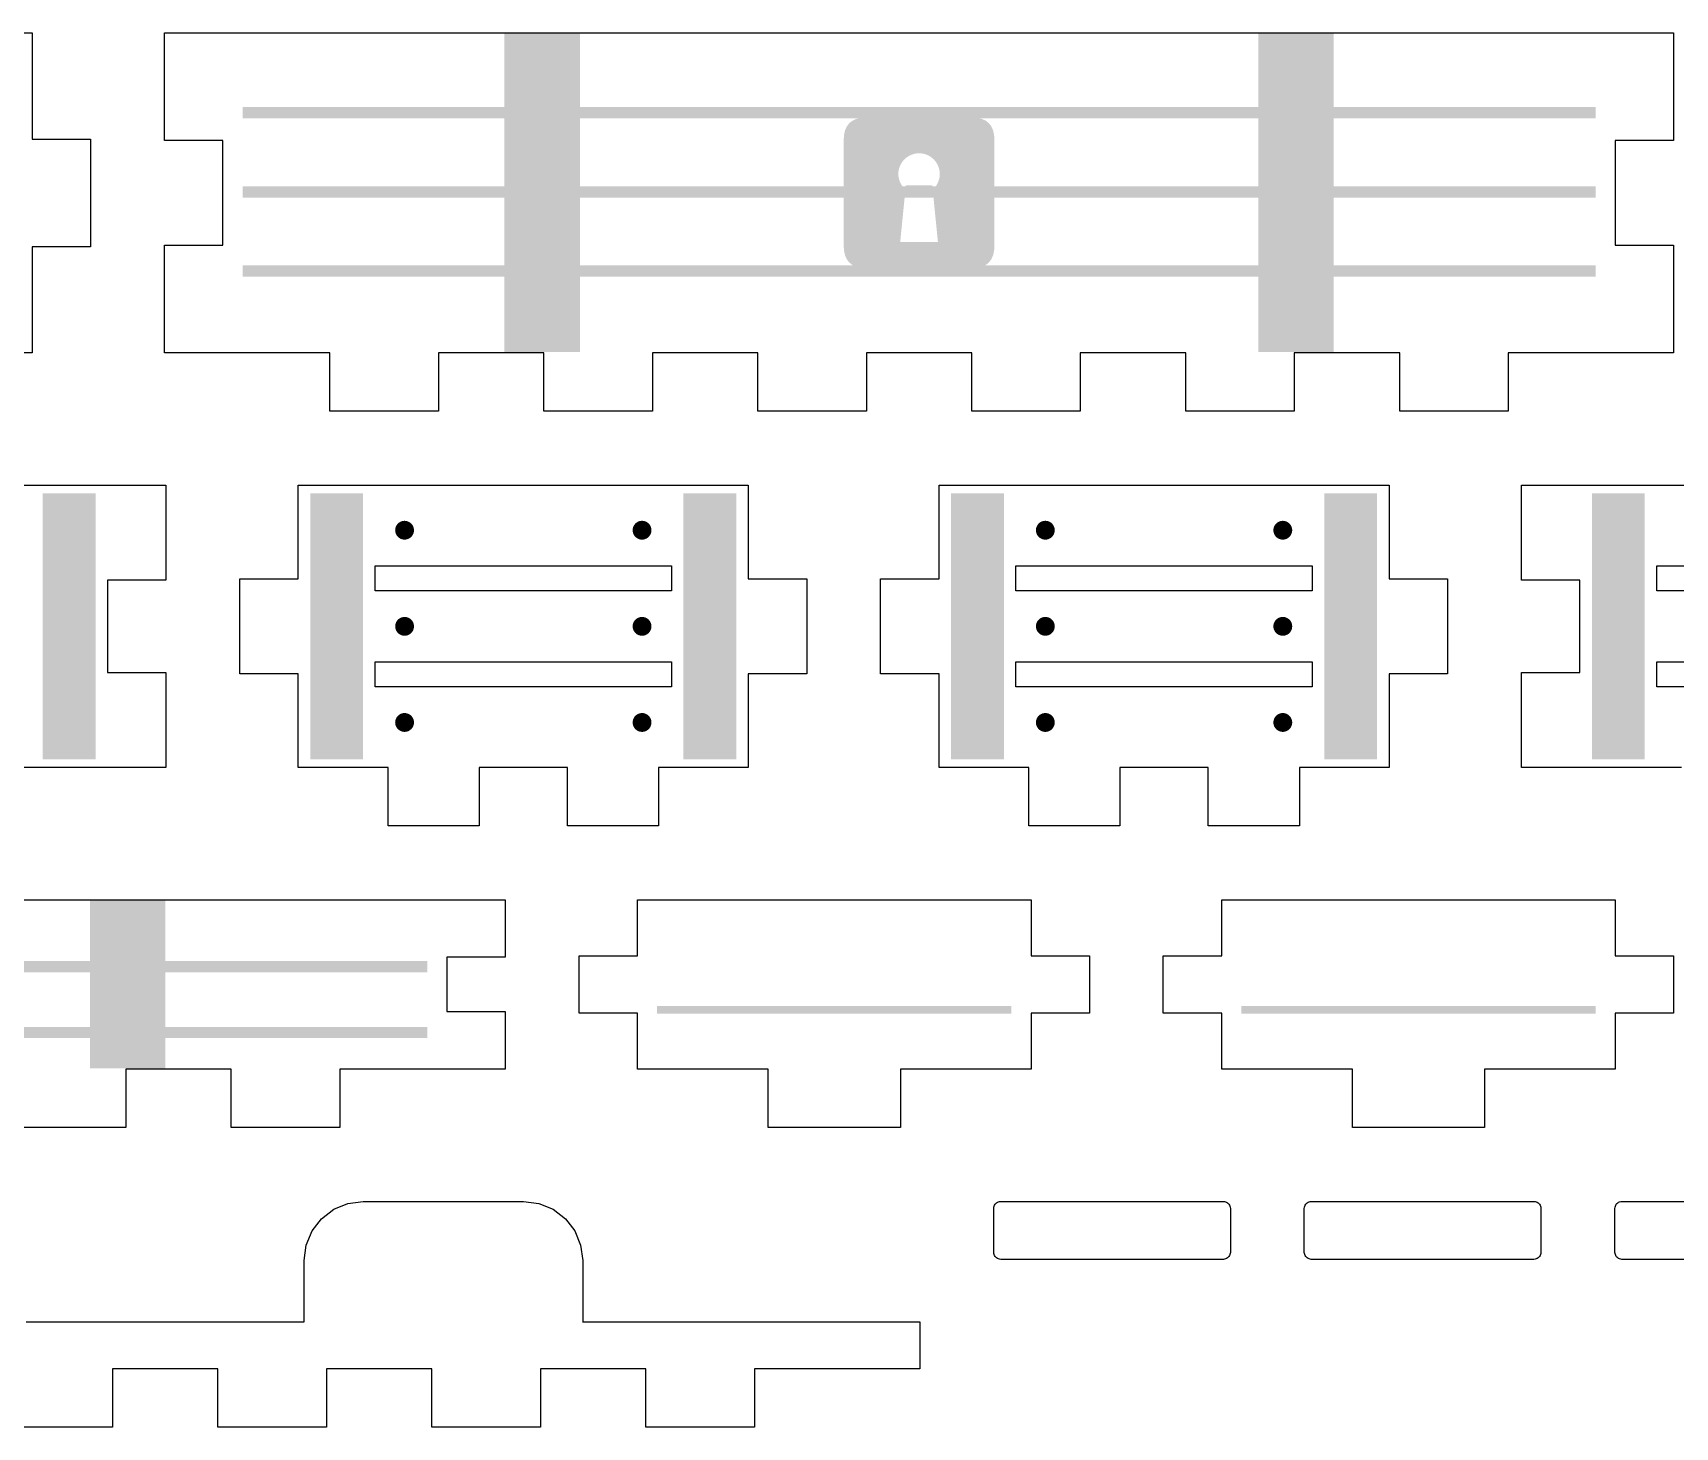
# Model space of a CAD drawing. Header units: millimetres. Extents: x 6 to 594, y 82 to 394.
# Drawn here: x 207 to 294.1, y 81.9 to 155.8 of the extents above; entities that cross this region are included whole.
import ezdxf

# ---------------------------------------------------------------- set-up
doc = ezdxf.new("R2010")
doc.units = ezdxf.units.MM
doc.layers.add('CUT', color=1, linetype='Continuous')
doc.layers.add('RASTER', color=7, linetype='Continuous')

msp = doc.modelspace()

# ---------------------------------------------------------------- hatches: boundary and pattern name
at = {"layer": 'RASTER'}
for points in [[(232, 155.8), (236, 155.8), (236, 138.9), (232, 138.9)], [(272, 155.8), (276, 155.8), (276, 138.9), (272, 138.9)], [(234.55, 152.42), (234.545, 152.348), (234.531, 152.278), (234.508, 152.21), (234.476, 152.145), (234.436, 152.085), (234.389, 152.031), (234.335, 151.984), (234.275, 151.944), (234.21, 151.912), (234.142, 151.889), (234.072, 151.875), (234, 151.87), (233.928, 151.875), (233.858, 151.889), (233.79, 151.912), (233.725, 151.944), (233.665, 151.984), (233.611, 152.031), (233.564, 152.085), (233.524, 152.145), (233.492, 152.21), (233.469, 152.278), (233.455, 152.348), (233.45, 152.42), (233.455, 152.492), (233.469, 152.562), (233.492, 152.63), (233.524, 152.695), (233.564, 152.755), (233.611, 152.809), (233.665, 152.856), (233.725, 152.896), (233.79, 152.928), (233.858, 152.951), (233.928, 152.965), (234, 152.97), (234.072, 152.965), (234.142, 152.951), (234.21, 152.928), (234.275, 152.896), (234.335, 152.856), (234.389, 152.809), (234.436, 152.755), (234.476, 152.695), (234.508, 152.63), (234.531, 152.562), (234.545, 152.492)], [(274.55, 152.42), (274.545, 152.348), (274.531, 152.278), (274.508, 152.21), (274.476, 152.145), (274.436, 152.085), (274.389, 152.031), (274.335, 151.984), (274.275, 151.944), (274.21, 151.912), (274.142, 151.889), (274.072, 151.875), (274, 151.87), (273.928, 151.875), (273.858, 151.889), (273.79, 151.912), (273.725, 151.944), (273.665, 151.984), (273.611, 152.031), (273.564, 152.085), (273.524, 152.145), (273.492, 152.21), (273.469, 152.278), (273.455, 152.348), (273.45, 152.42), (273.455, 152.492), (273.469, 152.562), (273.492, 152.63), (273.524, 152.695), (273.564, 152.755), (273.611, 152.809), (273.665, 152.856), (273.725, 152.896), (273.79, 152.928), (273.858, 152.951), (273.928, 152.965), (274, 152.97), (274.072, 152.965), (274.142, 152.951), (274.21, 152.928), (274.275, 152.896), (274.335, 152.856), (274.389, 152.809), (274.436, 152.755), (274.476, 152.695), (274.508, 152.63), (274.531, 152.562), (274.545, 152.492)], [(218.1, 151.9), (289.9, 151.9), (289.9, 151.3), (218.1, 151.3)], [(218.1, 147.7), (289.9, 147.7), (289.9, 147.1), (218.1, 147.1)], [(234.55, 147.35), (234.545, 147.278), (234.531, 147.208), (234.508, 147.14), (234.476, 147.075), (234.436, 147.015), (234.389, 146.961), (234.335, 146.914), (234.275, 146.874), (234.21, 146.842), (234.142, 146.819), (234.072, 146.805), (234, 146.8), (233.928, 146.805), (233.858, 146.819), (233.79, 146.842), (233.725, 146.874), (233.665, 146.914), (233.611, 146.961), (233.564, 147.015), (233.524, 147.075), (233.492, 147.14), (233.469, 147.208), (233.455, 147.278), (233.45, 147.35), (233.455, 147.422), (233.469, 147.492), (233.492, 147.56), (233.524, 147.625), (233.564, 147.685), (233.611, 147.739), (233.665, 147.786), (233.725, 147.826), (233.79, 147.858), (233.858, 147.881), (233.928, 147.895), (234, 147.9), (234.072, 147.895), (234.142, 147.881), (234.21, 147.858), (234.275, 147.826), (234.335, 147.786), (234.389, 147.739), (234.436, 147.685), (234.476, 147.625), (234.508, 147.56), (234.531, 147.492), (234.545, 147.422)], [(274.55, 147.35), (274.545, 147.278), (274.531, 147.208), (274.508, 147.14), (274.476, 147.075), (274.436, 147.015), (274.389, 146.961), (274.335, 146.914), (274.275, 146.874), (274.21, 146.842), (274.142, 146.819), (274.072, 146.805), (274, 146.8), (273.928, 146.805), (273.858, 146.819), (273.79, 146.842), (273.725, 146.874), (273.665, 146.914), (273.611, 146.961), (273.564, 147.015), (273.524, 147.075), (273.492, 147.14), (273.469, 147.208), (273.455, 147.278), (273.45, 147.35), (273.455, 147.422), (273.469, 147.492), (273.492, 147.56), (273.524, 147.625), (273.564, 147.685), (273.611, 147.739), (273.665, 147.786), (273.725, 147.826), (273.79, 147.858), (273.858, 147.881), (273.928, 147.895), (274, 147.9), (274.072, 147.895), (274.142, 147.881), (274.21, 147.858), (274.275, 147.826), (274.335, 147.786), (274.389, 147.739), (274.436, 147.685), (274.476, 147.625), (274.508, 147.56), (274.531, 147.492), (274.545, 147.422)], [(218.1, 143.5), (289.9, 143.5), (289.9, 142.9), (218.1, 142.9)], [(234.55, 142.28), (234.545, 142.208), (234.531, 142.138), (234.508, 142.07), (234.476, 142.005), (234.436, 141.945), (234.389, 141.891), (234.335, 141.844), (234.275, 141.804), (234.21, 141.772), (234.142, 141.749), (234.072, 141.735), (234, 141.73), (233.928, 141.735), (233.858, 141.749), (233.79, 141.772), (233.725, 141.804), (233.665, 141.844), (233.611, 141.891), (233.564, 141.945), (233.524, 142.005), (233.492, 142.07), (233.469, 142.138), (233.455, 142.208), (233.45, 142.28), (233.455, 142.352), (233.469, 142.422), (233.492, 142.49), (233.524, 142.555), (233.564, 142.615), (233.611, 142.669), (233.665, 142.716), (233.725, 142.756), (233.79, 142.788), (233.858, 142.811), (233.928, 142.825), (234, 142.83), (234.072, 142.825), (234.142, 142.811), (234.21, 142.788), (234.275, 142.756), (234.335, 142.716), (234.389, 142.669), (234.436, 142.615), (234.476, 142.555), (234.508, 142.49), (234.531, 142.422), (234.545, 142.352)], [(274.55, 142.28), (274.545, 142.208), (274.531, 142.138), (274.508, 142.07), (274.476, 142.005), (274.436, 141.945), (274.389, 141.891), (274.335, 141.844), (274.275, 141.804), (274.21, 141.772), (274.142, 141.749), (274.072, 141.735), (274, 141.73), (273.928, 141.735), (273.858, 141.749), (273.79, 141.772), (273.725, 141.804), (273.665, 141.844), (273.611, 141.891), (273.564, 141.945), (273.524, 142.005), (273.492, 142.07), (273.469, 142.138), (273.455, 142.208), (273.45, 142.28), (273.455, 142.352), (273.469, 142.422), (273.492, 142.49), (273.524, 142.555), (273.564, 142.615), (273.611, 142.669), (273.665, 142.716), (273.725, 142.756), (273.79, 142.788), (273.858, 142.811), (273.928, 142.825), (274, 142.83), (274.072, 142.825), (274.142, 142.811), (274.21, 142.788), (274.275, 142.756), (274.335, 142.716), (274.389, 142.669), (274.436, 142.615), (274.476, 142.555), (274.508, 142.49), (274.531, 142.422), (274.545, 142.352)], [(207.5, 131.4), (210.3, 131.4), (210.3, 117.3), (207.5, 117.3)], [(221.7, 131.4), (224.5, 131.4), (224.5, 117.3), (221.7, 117.3)], [(241.5, 131.4), (244.3, 131.4), (244.3, 117.3), (241.5, 117.3)], [(255.7, 131.4), (258.5, 131.4), (258.5, 117.3), (255.7, 117.3)], [(275.5, 131.4), (278.3, 131.4), (278.3, 117.3), (275.5, 117.3)], [(289.7, 131.4), (292.5, 131.4), (292.5, 117.3), (289.7, 117.3)], [(227.2, 129.45), (227.196, 129.385), (227.183, 129.321), (227.162, 129.259), (227.133, 129.2), (227.097, 129.146), (227.054, 129.096), (227.004, 129.053), (226.95, 129.017), (226.891, 128.988), (226.829, 128.967), (226.765, 128.954), (226.7, 128.95), (226.635, 128.954), (226.571, 128.967), (226.509, 128.988), (226.45, 129.017), (226.396, 129.053), (226.346, 129.096), (226.303, 129.146), (226.267, 129.2), (226.238, 129.259), (226.217, 129.321), (226.204, 129.385), (226.2, 129.45), (226.204, 129.515), (226.217, 129.579), (226.238, 129.641), (226.267, 129.7), (226.303, 129.754), (226.346, 129.804), (226.396, 129.847), (226.45, 129.883), (226.509, 129.912), (226.571, 129.933), (226.635, 129.946), (226.7, 129.95), (226.765, 129.946), (226.829, 129.933), (226.891, 129.912), (226.95, 129.883), (227.004, 129.847), (227.054, 129.804), (227.097, 129.754), (227.133, 129.7), (227.162, 129.641), (227.183, 129.579), (227.196, 129.515)], [(239.8, 129.45), (239.796, 129.385), (239.783, 129.321), (239.762, 129.259), (239.733, 129.2), (239.697, 129.146), (239.654, 129.096), (239.604, 129.053), (239.55, 129.017), (239.491, 128.988), (239.429, 128.967), (239.365, 128.954), (239.3, 128.95), (239.235, 128.954), (239.171, 128.967), (239.109, 128.988), (239.05, 129.017), (238.996, 129.053), (238.946, 129.096), (238.903, 129.146), (238.867, 129.2), (238.838, 129.259), (238.817, 129.321), (238.804, 129.385), (238.8, 129.45), (238.804, 129.515), (238.817, 129.579), (238.838, 129.641), (238.867, 129.7), (238.903, 129.754), (238.946, 129.804), (238.996, 129.847), (239.05, 129.883), (239.109, 129.912), (239.171, 129.933), (239.235, 129.946), (239.3, 129.95), (239.365, 129.946), (239.429, 129.933), (239.491, 129.912), (239.55, 129.883), (239.604, 129.847), (239.654, 129.804), (239.697, 129.754), (239.733, 129.7), (239.762, 129.641), (239.783, 129.579), (239.796, 129.515)], [(261.2, 129.45), (261.196, 129.385), (261.183, 129.321), (261.162, 129.259), (261.133, 129.2), (261.097, 129.146), (261.054, 129.096), (261.004, 129.053), (260.95, 129.017), (260.891, 128.988), (260.829, 128.967), (260.765, 128.954), (260.7, 128.95), (260.635, 128.954), (260.571, 128.967), (260.509, 128.988), (260.45, 129.017), (260.396, 129.053), (260.346, 129.096), (260.303, 129.146), (260.267, 129.2), (260.238, 129.259), (260.217, 129.321), (260.204, 129.385), (260.2, 129.45), (260.204, 129.515), (260.217, 129.579), (260.238, 129.641), (260.267, 129.7), (260.303, 129.754), (260.346, 129.804), (260.396, 129.847), (260.45, 129.883), (260.509, 129.912), (260.571, 129.933), (260.635, 129.946), (260.7, 129.95), (260.765, 129.946), (260.829, 129.933), (260.891, 129.912), (260.95, 129.883), (261.004, 129.847), (261.054, 129.804), (261.097, 129.754), (261.133, 129.7), (261.162, 129.641), (261.183, 129.579), (261.196, 129.515)], [(273.8, 129.45), (273.796, 129.385), (273.783, 129.321), (273.762, 129.259), (273.733, 129.2), (273.697, 129.146), (273.654, 129.096), (273.604, 129.053), (273.55, 129.017), (273.491, 128.988), (273.429, 128.967), (273.365, 128.954), (273.3, 128.95), (273.235, 128.954), (273.171, 128.967), (273.109, 128.988), (273.05, 129.017), (272.996, 129.053), (272.946, 129.096), (272.903, 129.146), (272.867, 129.2), (272.838, 129.259), (272.817, 129.321), (272.804, 129.385), (272.8, 129.45), (272.804, 129.515), (272.817, 129.579), (272.838, 129.641), (272.867, 129.7), (272.903, 129.754), (272.946, 129.804), (272.996, 129.847), (273.05, 129.883), (273.109, 129.912), (273.171, 129.933), (273.235, 129.946), (273.3, 129.95), (273.365, 129.946), (273.429, 129.933), (273.491, 129.912), (273.55, 129.883), (273.604, 129.847), (273.654, 129.804), (273.697, 129.754), (273.733, 129.7), (273.762, 129.641), (273.783, 129.579), (273.796, 129.515)], [(227.2, 124.35), (227.196, 124.285), (227.183, 124.221), (227.162, 124.159), (227.133, 124.1), (227.097, 124.046), (227.054, 123.996), (227.004, 123.953), (226.95, 123.917), (226.891, 123.888), (226.829, 123.867), (226.765, 123.854), (226.7, 123.85), (226.635, 123.854), (226.571, 123.867), (226.509, 123.888), (226.45, 123.917), (226.396, 123.953), (226.346, 123.996), (226.303, 124.046), (226.267, 124.1), (226.238, 124.159), (226.217, 124.221), (226.204, 124.285), (226.2, 124.35), (226.204, 124.415), (226.217, 124.479), (226.238, 124.541), (226.267, 124.6), (226.303, 124.654), (226.346, 124.704), (226.396, 124.747), (226.45, 124.783), (226.509, 124.812), (226.571, 124.833), (226.635, 124.846), (226.7, 124.85), (226.765, 124.846), (226.829, 124.833), (226.891, 124.812), (226.95, 124.783), (227.004, 124.747), (227.054, 124.704), (227.097, 124.654), (227.133, 124.6), (227.162, 124.541), (227.183, 124.479), (227.196, 124.415)], [(239.8, 124.35), (239.796, 124.285), (239.783, 124.221), (239.762, 124.159), (239.733, 124.1), (239.697, 124.046), (239.654, 123.996), (239.604, 123.953), (239.55, 123.917), (239.491, 123.888), (239.429, 123.867), (239.365, 123.854), (239.3, 123.85), (239.235, 123.854), (239.171, 123.867), (239.109, 123.888), (239.05, 123.917), (238.996, 123.953), (238.946, 123.996), (238.903, 124.046), (238.867, 124.1), (238.838, 124.159), (238.817, 124.221), (238.804, 124.285), (238.8, 124.35), (238.804, 124.415), (238.817, 124.479), (238.838, 124.541), (238.867, 124.6), (238.903, 124.654), (238.946, 124.704), (238.996, 124.747), (239.05, 124.783), (239.109, 124.812), (239.171, 124.833), (239.235, 124.846), (239.3, 124.85), (239.365, 124.846), (239.429, 124.833), (239.491, 124.812), (239.55, 124.783), (239.604, 124.747), (239.654, 124.704), (239.697, 124.654), (239.733, 124.6), (239.762, 124.541), (239.783, 124.479), (239.796, 124.415)], [(261.2, 124.35), (261.196, 124.285), (261.183, 124.221), (261.162, 124.159), (261.133, 124.1), (261.097, 124.046), (261.054, 123.996), (261.004, 123.953), (260.95, 123.917), (260.891, 123.888), (260.829, 123.867), (260.765, 123.854), (260.7, 123.85), (260.635, 123.854), (260.571, 123.867), (260.509, 123.888), (260.45, 123.917), (260.396, 123.953), (260.346, 123.996), (260.303, 124.046), (260.267, 124.1), (260.238, 124.159), (260.217, 124.221), (260.204, 124.285), (260.2, 124.35), (260.204, 124.415), (260.217, 124.479), (260.238, 124.541), (260.267, 124.6), (260.303, 124.654), (260.346, 124.704), (260.396, 124.747), (260.45, 124.783), (260.509, 124.812), (260.571, 124.833), (260.635, 124.846), (260.7, 124.85), (260.765, 124.846), (260.829, 124.833), (260.891, 124.812), (260.95, 124.783), (261.004, 124.747), (261.054, 124.704), (261.097, 124.654), (261.133, 124.6), (261.162, 124.541), (261.183, 124.479), (261.196, 124.415)], [(273.8, 124.35), (273.796, 124.285), (273.783, 124.221), (273.762, 124.159), (273.733, 124.1), (273.697, 124.046), (273.654, 123.996), (273.604, 123.953), (273.55, 123.917), (273.491, 123.888), (273.429, 123.867), (273.365, 123.854), (273.3, 123.85), (273.235, 123.854), (273.171, 123.867), (273.109, 123.888), (273.05, 123.917), (272.996, 123.953), (272.946, 123.996), (272.903, 124.046), (272.867, 124.1), (272.838, 124.159), (272.817, 124.221), (272.804, 124.285), (272.8, 124.35), (272.804, 124.415), (272.817, 124.479), (272.838, 124.541), (272.867, 124.6), (272.903, 124.654), (272.946, 124.704), (272.996, 124.747), (273.05, 124.783), (273.109, 124.812), (273.171, 124.833), (273.235, 124.846), (273.3, 124.85), (273.365, 124.846), (273.429, 124.833), (273.491, 124.812), (273.55, 124.783), (273.604, 124.747), (273.654, 124.704), (273.697, 124.654), (273.733, 124.6), (273.762, 124.541), (273.783, 124.479), (273.796, 124.415)], [(227.2, 119.25), (227.196, 119.185), (227.183, 119.121), (227.162, 119.059), (227.133, 119), (227.097, 118.946), (227.054, 118.896), (227.004, 118.853), (226.95, 118.817), (226.891, 118.788), (226.829, 118.767), (226.765, 118.754), (226.7, 118.75), (226.635, 118.754), (226.571, 118.767), (226.509, 118.788), (226.45, 118.817), (226.396, 118.853), (226.346, 118.896), (226.303, 118.946), (226.267, 119), (226.238, 119.059), (226.217, 119.121), (226.204, 119.185), (226.2, 119.25), (226.204, 119.315), (226.217, 119.379), (226.238, 119.441), (226.267, 119.5), (226.303, 119.554), (226.346, 119.604), (226.396, 119.647), (226.45, 119.683), (226.509, 119.712), (226.571, 119.733), (226.635, 119.746), (226.7, 119.75), (226.765, 119.746), (226.829, 119.733), (226.891, 119.712), (226.95, 119.683), (227.004, 119.647), (227.054, 119.604), (227.097, 119.554), (227.133, 119.5), (227.162, 119.441), (227.183, 119.379), (227.196, 119.315)], [(239.8, 119.25), (239.796, 119.185), (239.783, 119.121), (239.762, 119.059), (239.733, 119), (239.697, 118.946), (239.654, 118.896), (239.604, 118.853), (239.55, 118.817), (239.491, 118.788), (239.429, 118.767), (239.365, 118.754), (239.3, 118.75), (239.235, 118.754), (239.171, 118.767), (239.109, 118.788), (239.05, 118.817), (238.996, 118.853), (238.946, 118.896), (238.903, 118.946), (238.867, 119), (238.838, 119.059), (238.817, 119.121), (238.804, 119.185), (238.8, 119.25), (238.804, 119.315), (238.817, 119.379), (238.838, 119.441), (238.867, 119.5), (238.903, 119.554), (238.946, 119.604), (238.996, 119.647), (239.05, 119.683), (239.109, 119.712), (239.171, 119.733), (239.235, 119.746), (239.3, 119.75), (239.365, 119.746), (239.429, 119.733), (239.491, 119.712), (239.55, 119.683), (239.604, 119.647), (239.654, 119.604), (239.697, 119.554), (239.733, 119.5), (239.762, 119.441), (239.783, 119.379), (239.796, 119.315)], [(261.2, 119.25), (261.196, 119.185), (261.183, 119.121), (261.162, 119.059), (261.133, 119), (261.097, 118.946), (261.054, 118.896), (261.004, 118.853), (260.95, 118.817), (260.891, 118.788), (260.829, 118.767), (260.765, 118.754), (260.7, 118.75), (260.635, 118.754), (260.571, 118.767), (260.509, 118.788), (260.45, 118.817), (260.396, 118.853), (260.346, 118.896), (260.303, 118.946), (260.267, 119), (260.238, 119.059), (260.217, 119.121), (260.204, 119.185), (260.2, 119.25), (260.204, 119.315), (260.217, 119.379), (260.238, 119.441), (260.267, 119.5), (260.303, 119.554), (260.346, 119.604), (260.396, 119.647), (260.45, 119.683), (260.509, 119.712), (260.571, 119.733), (260.635, 119.746), (260.7, 119.75), (260.765, 119.746), (260.829, 119.733), (260.891, 119.712), (260.95, 119.683), (261.004, 119.647), (261.054, 119.604), (261.097, 119.554), (261.133, 119.5), (261.162, 119.441), (261.183, 119.379), (261.196, 119.315)], [(273.8, 119.25), (273.796, 119.185), (273.783, 119.121), (273.762, 119.059), (273.733, 119), (273.697, 118.946), (273.654, 118.896), (273.604, 118.853), (273.55, 118.817), (273.491, 118.788), (273.429, 118.767), (273.365, 118.754), (273.3, 118.75), (273.235, 118.754), (273.171, 118.767), (273.109, 118.788), (273.05, 118.817), (272.996, 118.853), (272.946, 118.896), (272.903, 118.946), (272.867, 119), (272.838, 119.059), (272.817, 119.121), (272.804, 119.185), (272.8, 119.25), (272.804, 119.315), (272.817, 119.379), (272.838, 119.441), (272.867, 119.5), (272.903, 119.554), (272.946, 119.604), (272.996, 119.647), (273.05, 119.683), (273.109, 119.712), (273.171, 119.733), (273.235, 119.746), (273.3, 119.75), (273.365, 119.746), (273.429, 119.733), (273.491, 119.712), (273.55, 119.683), (273.604, 119.647), (273.654, 119.604), (273.697, 119.554), (273.733, 119.5), (273.762, 119.441), (273.783, 119.379), (273.796, 119.315)], [(210, 109.8), (214, 109.8), (214, 100.9), (210, 100.9)], [(212.55, 108.02), (212.545, 107.948), (212.531, 107.878), (212.508, 107.81), (212.476, 107.745), (212.436, 107.685), (212.389, 107.631), (212.335, 107.584), (212.275, 107.544), (212.21, 107.512), (212.142, 107.489), (212.072, 107.475), (212, 107.47), (211.928, 107.475), (211.858, 107.489), (211.79, 107.512), (211.725, 107.544), (211.665, 107.584), (211.611, 107.631), (211.564, 107.685), (211.524, 107.745), (211.492, 107.81), (211.469, 107.878), (211.455, 107.948), (211.45, 108.02), (211.455, 108.092), (211.469, 108.162), (211.492, 108.23), (211.524, 108.295), (211.564, 108.355), (211.611, 108.409), (211.665, 108.456), (211.725, 108.496), (211.79, 108.528), (211.858, 108.551), (211.928, 108.565), (212, 108.57), (212.072, 108.565), (212.142, 108.551), (212.21, 108.528), (212.275, 108.496), (212.335, 108.456), (212.389, 108.409), (212.436, 108.355), (212.476, 108.295), (212.508, 108.23), (212.531, 108.162), (212.545, 108.092)], [(156.1, 106.6), (227.9, 106.6), (227.9, 106), (156.1, 106)], [(212.55, 105.35), (212.545, 105.278), (212.531, 105.208), (212.508, 105.14), (212.476, 105.075), (212.436, 105.015), (212.389, 104.961), (212.335, 104.914), (212.275, 104.874), (212.21, 104.842), (212.142, 104.819), (212.072, 104.805), (212, 104.8), (211.928, 104.805), (211.858, 104.819), (211.79, 104.842), (211.725, 104.874), (211.665, 104.914), (211.611, 104.961), (211.564, 105.015), (211.524, 105.075), (211.492, 105.14), (211.469, 105.208), (211.455, 105.278), (211.45, 105.35), (211.455, 105.422), (211.469, 105.492), (211.492, 105.56), (211.524, 105.625), (211.564, 105.685), (211.611, 105.739), (211.665, 105.786), (211.725, 105.826), (211.79, 105.858), (211.858, 105.881), (211.928, 105.895), (212, 105.9), (212.072, 105.895), (212.142, 105.881), (212.21, 105.858), (212.275, 105.826), (212.335, 105.786), (212.389, 105.739), (212.436, 105.685), (212.476, 105.625), (212.508, 105.56), (212.531, 105.492), (212.545, 105.422)], [(240.1, 104.2), (258.9, 104.2), (258.9, 103.8), (240.1, 103.8)], [(271.1, 104.2), (289.9, 104.2), (289.9, 103.8), (271.1, 103.8)], [(156.1, 103.1), (227.9, 103.1), (227.9, 102.5), (156.1, 102.5)], [(212.55, 102.68), (212.545, 102.608), (212.531, 102.538), (212.508, 102.47), (212.476, 102.405), (212.436, 102.345), (212.389, 102.291), (212.335, 102.244), (212.275, 102.204), (212.21, 102.172), (212.142, 102.149), (212.072, 102.135), (212, 102.13), (211.928, 102.135), (211.858, 102.149), (211.79, 102.172), (211.725, 102.204), (211.665, 102.244), (211.611, 102.291), (211.564, 102.345), (211.524, 102.405), (211.492, 102.47), (211.469, 102.538), (211.455, 102.608), (211.45, 102.68), (211.455, 102.752), (211.469, 102.822), (211.492, 102.89), (211.524, 102.955), (211.564, 103.015), (211.611, 103.069), (211.665, 103.116), (211.725, 103.156), (211.79, 103.188), (211.858, 103.211), (211.928, 103.225), (212, 103.23), (212.072, 103.225), (212.142, 103.211), (212.21, 103.188), (212.275, 103.156), (212.335, 103.116), (212.389, 103.069), (212.436, 103.015), (212.476, 102.955), (212.508, 102.89), (212.531, 102.822), (212.545, 102.752)]]:
    msp.add_hatch(color=7, dxfattribs=at).paths.add_polyline_path(points)
h = msp.add_hatch(color=7, dxfattribs=at)
h.paths.add_polyline_path([(250, 150.15), (250.019, 150.431), (250.075, 150.675), (250.169, 150.881), (250.3, 151.05), (250.469, 151.181), (250.675, 151.275), (250.919, 151.331), (251.2, 151.35), (256.8, 151.35), (257.081, 151.331), (257.325, 151.275), (257.531, 151.181), (257.7, 151.05), (257.831, 150.881), (257.925, 150.675), (257.981, 150.431), (258, 150.15), (258, 144.55), (257.981, 144.269), (257.925, 144.025), (257.831, 143.819), (257.7, 143.65), (257.531, 143.519), (257.325, 143.425), (257.081, 143.369), (256.8, 143.35), (251.2, 143.35), (250.919, 143.369), (250.675, 143.425), (250.469, 143.519), (250.3, 143.65), (250.169, 143.819), (250.075, 144.025), (250.019, 144.269), (250, 144.55)])
h.paths.add_polyline_path([(255.1, 148.35), (255.091, 148.206), (255.063, 148.065), (255.016, 147.929), (254.953, 147.8), (254.873, 147.68), (254.778, 147.572), (254.67, 147.477), (254.55, 147.397), (254.421, 147.334), (254.285, 147.287), (254.144, 147.259), (254, 147.25), (253.856, 147.259), (253.715, 147.287), (253.579, 147.334), (253.45, 147.397), (253.33, 147.477), (253.222, 147.572), (253.127, 147.68), (253.047, 147.8), (252.984, 147.929), (252.937, 148.065), (252.909, 148.206), (252.9, 148.35), (252.909, 148.494), (252.937, 148.635), (252.984, 148.771), (253.047, 148.9), (253.127, 149.02), (253.222, 149.128), (253.33, 149.223), (253.45, 149.303), (253.579, 149.366), (253.715, 149.413), (253.856, 149.441), (254, 149.45), (254.144, 149.441), (254.285, 149.413), (254.421, 149.366), (254.55, 149.303), (254.67, 149.223), (254.778, 149.128), (254.873, 149.02), (254.953, 148.9), (255.016, 148.771), (255.063, 148.635), (255.091, 148.494)])
h.paths.add_polyline_path([(253.3, 147.75), (253, 144.75), (255, 144.75), (254.7, 147.75), (253.3, 147.75)])

# ---------------------------------------------------------------- linework, layer by layer
at = {"layer": 'CUT'}
for points in [[(186.06, 155.84), (206.94, 155.84), (206.94, 150.207), (210.04, 150.207), (210.04, 144.493), (206.94, 144.493), (206.94, 138.86), (200.007, 138.86), (200.007, 135.76), (192.993, 135.76), (192.993, 138.86), (186.06, 138.86), (186.06, 144.493), (182.96, 144.493), (182.96, 150.207), (186.06, 150.207)], [(217.1, 155.84), (290.9, 155.84), (294.04, 155.84), (294.04, 150.127), (290.94, 150.127), (290.94, 144.573), (294.04, 144.573), (294.04, 138.86), (290.9, 138.86), (285.263, 138.86), (285.263, 135.76), (279.506, 135.76), (279.506, 138.86), (273.909, 138.86), (273.909, 135.76), (268.152, 135.76), (268.152, 138.86), (262.555, 138.86), (262.555, 135.76), (256.798, 135.76), (256.798, 138.86), (251.202, 138.86), (251.202, 135.76), (245.445, 135.76), (245.445, 138.86), (239.848, 138.86), (239.848, 135.76), (234.091, 135.76), (234.091, 138.86), (228.494, 138.86), (228.494, 135.76), (222.737, 135.76), (222.737, 138.86), (217.1, 138.86), (213.96, 138.86), (213.96, 144.573), (217.06, 144.573), (217.06, 150.127), (213.96, 150.127), (213.96, 155.84)], [(221.06, 131.84), (244.94, 131.84), (244.94, 126.873), (248.04, 126.873), (248.04, 121.827), (244.94, 121.827), (244.94, 116.86), (240.18, 116.86), (240.18, 113.76), (235.34, 113.76), (235.34, 116.86), (230.66, 116.86), (230.66, 113.76), (225.82, 113.76), (225.82, 116.86), (221.06, 116.86), (221.06, 121.827), (217.96, 121.827), (217.96, 126.873), (221.06, 126.873)], [(255.06, 131.84), (278.94, 131.84), (278.94, 126.873), (282.04, 126.873), (282.04, 121.827), (278.94, 121.827), (278.94, 116.86), (274.18, 116.86), (274.18, 113.76), (269.34, 113.76), (269.34, 116.86), (264.66, 116.86), (264.66, 113.76), (259.82, 113.76), (259.82, 116.86), (255.06, 116.86), (255.06, 121.827), (251.96, 121.827), (251.96, 126.873), (255.06, 126.873)], [(225.14, 127.56), (240.86, 127.56), (240.86, 126.24), (225.14, 126.24)], [(259.14, 127.56), (274.86, 127.56), (274.86, 126.24), (259.14, 126.24)], [(293.14, 127.56), (322.86, 127.56), (322.86, 126.24), (293.14, 126.24)], [(225.14, 122.46), (240.86, 122.46), (240.86, 121.14), (225.14, 121.14)], [(259.14, 122.46), (274.86, 122.46), (274.86, 121.14), (259.14, 121.14)], [(293.14, 122.46), (322.86, 122.46), (322.86, 121.14), (293.14, 121.14)], [(239.06, 109.84), (259.94, 109.84), (259.94, 106.873), (263.04, 106.873), (263.04, 103.827), (259.94, 103.827), (259.94, 100.86), (253.007, 100.86), (253.007, 97.76), (245.993, 97.76), (245.993, 100.86), (239.06, 100.86), (239.06, 103.827), (235.96, 103.827), (235.96, 106.873), (239.06, 106.873)], [(270.06, 109.84), (290.94, 109.84), (290.94, 106.873), (294.04, 106.873), (294.04, 103.827), (290.94, 103.827), (290.94, 100.86), (284.007, 100.86), (284.007, 97.76), (276.993, 97.76), (276.993, 100.86), (270.06, 100.86), (270.06, 103.827), (266.96, 103.827), (266.96, 106.873), (270.06, 106.873)], [(257.96, 93.401), (257.963, 93.468), (257.972, 93.53), (257.987, 93.588), (258.009, 93.64), (258.037, 93.687), (258.072, 93.728), (258.113, 93.763), (258.16, 93.791), (258.212, 93.813), (258.27, 93.828), (258.332, 93.837), (258.399, 93.84), (270.081, 93.84), (270.148, 93.837), (270.21, 93.828), (270.268, 93.813), (270.32, 93.791), (270.367, 93.763), (270.408, 93.728), (270.443, 93.687), (270.471, 93.64), (270.493, 93.588), (270.508, 93.53), (270.517, 93.468), (270.52, 93.401), (270.52, 91.199), (270.517, 91.132), (270.508, 91.07), (270.493, 91.012), (270.471, 90.96), (270.443, 90.913), (270.408, 90.872), (270.367, 90.837), (270.32, 90.809), (270.268, 90.787), (270.21, 90.772), (270.148, 90.763), (270.081, 90.76), (258.399, 90.76), (258.332, 90.763), (258.27, 90.772), (258.212, 90.787), (258.16, 90.809), (258.113, 90.837), (258.072, 90.872), (258.037, 90.913), (258.009, 90.96), (257.987, 91.012), (257.972, 91.07), (257.963, 91.132), (257.96, 91.199)], [(274.44, 93.401), (274.443, 93.468), (274.452, 93.53), (274.467, 93.588), (274.489, 93.64), (274.517, 93.687), (274.552, 93.728), (274.593, 93.763), (274.64, 93.791), (274.692, 93.813), (274.75, 93.828), (274.812, 93.837), (274.879, 93.84), (286.561, 93.84), (286.628, 93.837), (286.69, 93.828), (286.748, 93.813), (286.8, 93.791), (286.847, 93.763), (286.888, 93.728), (286.923, 93.687), (286.951, 93.64), (286.973, 93.588), (286.988, 93.53), (286.997, 93.468), (287, 93.401), (287, 91.199), (286.997, 91.132), (286.988, 91.07), (286.973, 91.012), (286.951, 90.96), (286.923, 90.913), (286.888, 90.872), (286.847, 90.837), (286.8, 90.809), (286.748, 90.787), (286.69, 90.772), (286.628, 90.763), (286.561, 90.76), (274.879, 90.76), (274.812, 90.763), (274.75, 90.772), (274.692, 90.787), (274.64, 90.809), (274.593, 90.837), (274.552, 90.872), (274.517, 90.913), (274.489, 90.96), (274.467, 91.012), (274.452, 91.07), (274.443, 91.132), (274.44, 91.199)]]:
    msp.add_lwpolyline(points, close=True, dxfattribs=at)
for points in [[(173.1, 131.84), (210.9, 131.84), (214.04, 131.84), (214.04, 126.793), (210.94, 126.793), (210.94, 121.907), (214.04, 121.907), (214.04, 116.86), (210.9, 116.86), (205.54, 116.86)], [(294.46, 116.86), (289.1, 116.86), (285.96, 116.86), (285.96, 121.907), (289.06, 121.907), (289.06, 126.793), (285.96, 126.793), (285.96, 131.84), (289.1, 131.84), (326.9, 131.84)], [(155.1, 109.84), (228.9, 109.84), (232.04, 109.84), (232.04, 106.793), (228.94, 106.793), (228.94, 103.907), (232.04, 103.907), (232.04, 100.86), (228.9, 100.86), (223.263, 100.86), (223.263, 97.76), (217.506, 97.76), (217.506, 100.86), (211.909, 100.86), (211.909, 97.76), (206.152, 97.76)], [(206.62, 87.44), (221.38, 87.44), (221.37, 87.44), (221.37, 90.703), (221.477, 91.513), (221.79, 92.27), (222.289, 92.921), (222.94, 93.42), (223.697, 93.733), (224.507, 93.84), (233.013, 93.84), (233.823, 93.733), (234.58, 93.42), (235.231, 92.921), (235.73, 92.27), (236.043, 91.513), (236.15, 90.703), (236.15, 87.44), (236.14, 87.44), (250.9, 87.44), (254.04, 87.44), (254.04, 84.96), (250.9, 84.96), (245.263, 84.96), (245.263, 81.86), (239.506, 81.86), (239.506, 84.96), (233.909, 84.96), (233.909, 81.86), (228.152, 81.86), (228.152, 84.96), (222.555, 84.96), (222.555, 81.86), (216.798, 81.86), (216.798, 84.96), (211.202, 84.96), (211.202, 81.86), (205.445, 81.86)], [(303.041, 90.76), (291.359, 90.76), (291.292, 90.763), (291.23, 90.772), (291.172, 90.787), (291.12, 90.809), (291.073, 90.837), (291.032, 90.872), (290.997, 90.913), (290.969, 90.96), (290.947, 91.012), (290.932, 91.07), (290.923, 91.132), (290.92, 91.199), (290.92, 93.401), (290.923, 93.468), (290.932, 93.53), (290.947, 93.588), (290.969, 93.64), (290.997, 93.687), (291.032, 93.728), (291.073, 93.763), (291.12, 93.791), (291.172, 93.813), (291.23, 93.828), (291.292, 93.837), (291.359, 93.84), (303.041, 93.84)]]:
    msp.add_lwpolyline(points, dxfattribs=at)

doc.saveas('drawing.dxf')
